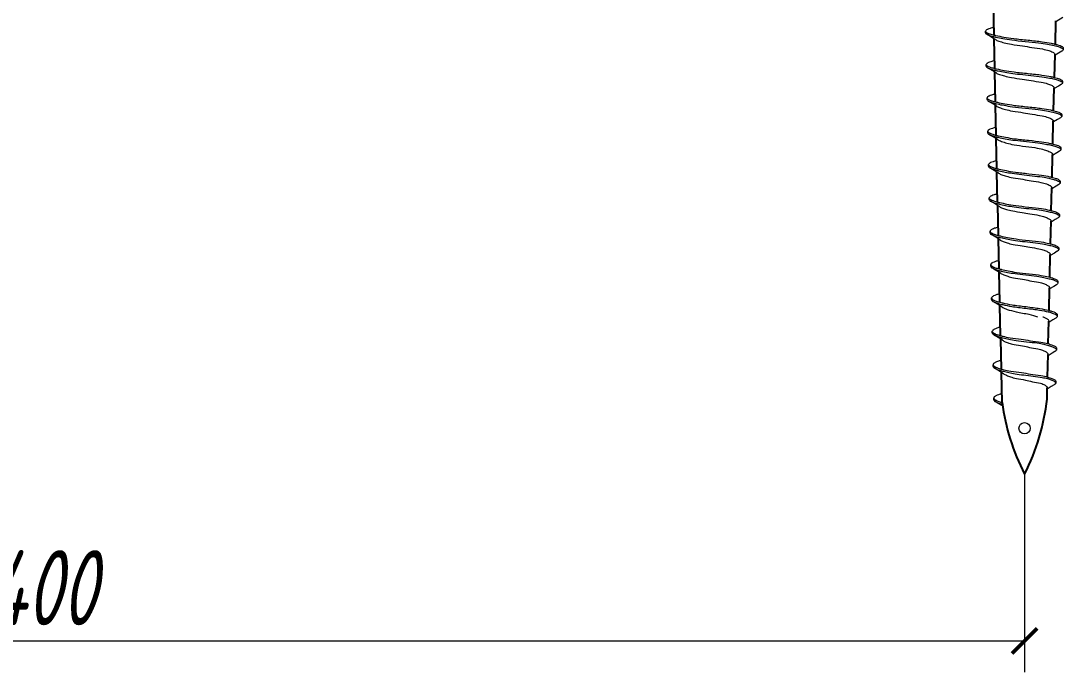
# Model space of a CAD drawing. Header units: millimetres. Extents: x 63062 to 67932, y -25501 to -20708.
# Drawn here: x 65449 to 66700, y -24688 to -23907 of the extents above; entities that cross this region are included whole.
import ezdxf

# ---------------------------------------------------------------- set-up
doc = ezdxf.new("R2010")
doc.units = ezdxf.units.MM
doc.header["$LTSCALE"] = 0.5
doc.layers.get('0').update_dxf_attribs({"lineweight": 13})
doc.layers.add('02 Dimention', color=4, linetype='Continuous', lineweight=5)
doc.layers.add('02___PRT_ALL_AXES', color=7, linetype='Continuous')
doc.styles.add('GB', font='gbeitc.shx', dxfattribs={"width": 0.8, "bigfont": 'gbcbig.shx'})
doc.dimstyles.new('S-030', dxfattribs={"dimscale": 30, "dimtxt": 3, "dimasz": 1, "dimexe": 1.25, "dimexo": 0, "dimtad": 1, "dimdec": 1, "dimdsep": 46, "dimtxsty": 'GB', "dimblk": 'ARCHTICK', "dimcen": 3.5, "dimclrd": 256, "dimclre": 256, "dimclrt": 3, "dimazin": 2, "dimtfac": 1, "dimtdec": 1, "dimtmove": 0, "dimatfit": 3, "dimldrblk": 'DOT', "dimfxl": 1.75, "dimlwd": -1, "dimlwe": -1, "dimarcsym": 0})

# ---------------------------------------------------------------- blocks, each defined once
blk = doc.blocks.new('*U247')
at = {"color": 7, "linetype": 'Continuous'}
for p, q in [((37.5, -957.4), (37.2, -957.6)), ((45.8, -952.4), (37.5, -957.4)), ((-46.8, -970.7), (-46.8, -968.7)), ((-37.1, -977.5), (-45.4, -972.4)), ((-35, -978.7), (-37.1, -977.5)), ((36.6, -997.5), (36.3, -997.7)), ((44.9, -992.5), (36.6, -997.5)), ((46.4, -988.7), (46.4, -990.5)), ((-45.9, -1010.7), (-45.9, -1008.7)), ((-36.1, -1017.5), (-44.4, -1012.5)), ((-34, -1018.8), (-36.1, -1017.5)), ((35.6, -1037.5), (35.4, -1037.7)), ((40.7, -1034.5), (35.6, -1037.5)), ((44, -1032.5), (40.7, -1034.5)), ((45.5, -1028.7), (45.5, -1030.7)), ((-45, -1050.7), (-45, -1048.7)), ((-33.1, -1058.9), (-35.2, -1057.6)), ((39.7, -1074.5), (34.7, -1077.6)), ((43, -1072.5), (39.7, -1074.5)), ((44.6, -1068.7), (44.6, -1070.7)), ((34.7, -1077.6), (34.5, -1077.7)), ((-44.1, -1090.7), (-44.1, -1088.7)), ((-32.1, -1098.9), (-34.2, -1097.6)), ((42.1, -1112.6), (38.8, -1114.6)), ((43.7, -1108.7), (43.7, -1110.7)), ((33.7, -1117.7), (33.6, -1117.8)), ((38.8, -1114.6), (33.7, -1117.7)), ((-43.2, -1130.7), (-43.2, -1128.7)), ((-31.2, -1139), (-33.3, -1137.7)), ((42.8, -1148.7), (42.8, -1150.7)), ((41.2, -1152.6), (37.8, -1154.7)), ((-42.2, -1168.2), (-42.3, -1168.7)), ((-42.3, -1170.7), (-42.3, -1168.7)), ((-32.7, -1175.5), (-32.6, -1175.5)), ((-30.2, -1179.1), (-32.3, -1177.8)), ((40.2, -1192.7), (36.9, -1194.7)), ((41.9, -1188.7), (41.9, -1190.7)), ((-41.4, -1210.7), (-41.4, -1208.7)), ((-29.3, -1219.2), (-31.4, -1217.8)), ((35.9, -1234.8), (30.9, -1237.9)), ((39.3, -1232.7), (35.9, -1234.8)), ((41, -1228.7), (41, -1230.7)), ((-40.5, -1250.7), (-40.5, -1248.7)), ((-28.3, -1259.3), (-30.4, -1257.9)), ((-28.3, -1256.3), (-28.1, -1256.4)), ((35, -1274.8), (30, -1277.9)), ((38.4, -1272.8), (35, -1274.8)), ((40.1, -1268.7), (40.1, -1270.7)), ((-39.6, -1290.7), (-39.6, -1288.7)), ((-27.3, -1299.3), (-29.4, -1298)), ((37.4, -1312.8), (34, -1314.9)), ((39.2, -1308.7), (39.2, -1310.7)), ((34, -1314.9), (29.1, -1318)), ((-38.7, -1330.7), (-38.7, -1328.7)), ((-26.4, -1339.4), (-28.5, -1338.1)), ((38.3, -1348.7), (38.3, -1350.7)), ((33.1, -1355), (28.2, -1358)), ((36.5, -1352.9), (33.1, -1355)), ((-37.8, -1370.7), (-37.8, -1368.7)), ((-25.4, -1379.6), (-27.3, -1378.3)), ((32.1, -1395), (27.3, -1398.1)), ((35.5, -1392.9), (32.1, -1395)), ((37.4, -1388.7), (37.4, -1390.7)), ((-36.9, -1410.7), (-36.9, -1408.7))]:
    blk.add_line(p, q, dxfattribs=at)
for points in [[(-35.2, -1057.6), (-40.2, -1054.5), (-43.5, -1052.5)], [(-34.2, -1097.6), (-39.2, -1094.6), (-42.6, -1092.6)], [(-33.3, -1137.7), (-38.3, -1134.6), (-41.6, -1132.6)], [(37.8, -1154.7), (32.8, -1157.7), (32.7, -1157.8)], [(-32.3, -1177.8), (-37.4, -1174.7), (-40.7, -1172.6)], [(36.9, -1194.7), (31.8, -1197.8), (31.8, -1197.8)], [(-31.4, -1217.8), (-36.4, -1214.7), (-39.8, -1212.7)], [(-30.4, -1257.9), (-35.5, -1254.8), (-38.8, -1252.7)], [(-29.4, -1298), (-34.5, -1294.9), (-37.9, -1292.8)], [(-28.5, -1338.1), (-33.5, -1334.9), (-37, -1332.8)], [(-27.3, -1378.3), (-32.2, -1375.2), (-36, -1372.9)], [(-26.6, -1418.2), (-31.6, -1415.1), (-35.1, -1413)]]:
    blk.add_lwpolyline(points, dxfattribs=at)
blk.add_circle((0, -1445), 6.75, dxfattribs=at)
for centre, radius, start, end in [((35.9, -956.5), 1.32, 355.7796, 8.6957), ((-12.7, -875), 103.2, 256.2582, 256.5548), ((-10.7, -864.7), 111.8, 256.5547, 256.8338), ((-8.7, -858.1), 120.6, 256.5639, 257.514), ((-7, -848.8), 128, 256.8424, 257.4935), ((-3.5, -833), 144.2, 257.4835, 257.6152), ((-3.5, -835), 144.2, 257.4835, 257.6153), ((35, -996.5), 1.37, 354.3198, 12.0435), ((-11.8, -916.1), 102.1, 256.0927, 256.3456), ((-10.1, -907.1), 109.4, 256.3456, 256.5861), ((-7.9, -900.1), 118.6, 256.3551, 257.29), ((-6.1, -890.3), 126.7, 256.5949, 257.4842), ((0.8, -861.5), 158.2, 257.2722, 258.2106), ((34, -1036.5), 1.41, 351.1817, 4.1726), ((-10.2, -954.9), 103.5, 255.9636, 256.3133), ((-8.3, -945), 111.6, 256.3463, 256.4785), ((-6.3, -938.5), 120.4, 256.3194, 257.1469), ((-4.8, -930.4), 126.6, 256.487, 257.3071), ((-1.2, -916.7), 142.8, 257.1227, 257.283), ((33.1, -1076.5), 1.45, 355.8401, 8.2272), ((-9.7, -997.7), 100.8, 255.7315, 255.986), ((-7.9, -988.7), 108, 255.986, 256.2281), ((-5.6, -981.2), 117.8, 255.9968, 256.987), ((-3.7, -971.4), 125.9, 256.2381, 257.1799), ((4.3, -938.7), 161.4, 256.9689, 258.0156), ((32.2, -1116.5), 1.49, 350.0597, 3.0339), ((-8.6, -1038.5), 100.1, 255.5039, 255.8268), ((-6.5, -1028), 108.9, 255.8267, 256.1291), ((-4.8, -1023.3), 115.8, 255.8336, 256.7058), ((-3.1, -1014.2), 123.1, 256.1344, 256.6875), ((1, -997.1), 140.6, 256.683, 257.0036), ((0.2, -1002.6), 137.1, 256.6809, 256.8504), ((1.9, -995.3), 144.6, 256.8502, 257.0015), ((31.2, -1156.5), 1.56, 354.4099, 5.3897), ((-7.5, -1077.3), 99.5, 255.329, 255.6577), ((-7.3, -1078.2), 100.6, 255.428, 255.6384), ((-5.6, -1069.8), 107.2, 255.6561, 255.8574), ((-3.1, -1061.8), 117.5, 255.6503, 256.6593), ((-1.3, -1052.7), 124.9, 255.8686, 256.8338), ((30.3, -1196.5), 1.6, 0.0513, 3.4185), ((-6.4, -1119.8), 99.1, 255.0962, 255.4565), ((-4, -1108.5), 108.7, 255.4563, 255.7909), ((-3.7, -1109.5), 109.7, 255.4573, 255.8588), ((0.6, -1090.4), 127.3, 255.7985, 256.668), ((0.7, -1092), 127.8, 255.8652, 256.4849), ((4.7, -1075.4), 144.9, 256.4755, 256.6406), ((29.3, -1236.5), 1.66, 0.0493, 3.4286), ((-5.6, -1161.6), 97.4, 254.8346, 255.1666), ((-3.3, -1151.2), 106.1, 255.1665, 255.477), ((-0.8, -1143.5), 116.1, 255.1793, 256.2974), ((1.2, -1133.7), 124.1, 255.4897, 256.2705), ((6.1, -1113.7), 144.7, 256.2571, 256.487), ((6.5, -1113.9), 146.6, 256.3312, 256.4863), ((38.8, -1270.7), 1.23, 0.0022, 10.5909), ((28.3, -1276.5), 1.73, 0.0473, 3.4386), ((9.7, -1147), 153.9, 256.1239, 256.5532), ((11, -1139.6), 159.5, 256.3386, 256.5493), ((0.6, -1411.5), 109.7, 75.1518, 75.3693), ((2.8, -1401.2), 101.1, 74.7744, 75.1536), ((27.4, -1316.5), 1.8, 352.406, 3.8713), ((-3.3, -1243), 96.3, 254.3594, 254.739), ((-0.7, -1231.6), 106, 254.7388, 255.0901), ((-0.2, -1231.6), 108.2, 254.7414, 255.236), ((1.2, -1224.5), 113.4, 255.0878, 255.2309), ((5.3, -1208.7), 129.7, 255.2405, 256.097), ((5, -1211.8), 128.7, 255.2424, 255.9091), ((9.7, -1193.4), 147.5, 255.898, 256.0698), ((26.4, -1356.5), 1.87, 348.6912, 3.3377), ((-2.1, -1281.8), 95.7, 254.1414, 254.4855), ((-2.1, -1283.8), 95.7, 254.1414, 254.4855), ((0, -1273.9), 103.8, 254.4843, 254.7334), ((5.6, -1253.5), 125, 254.7498, 255.9048), ((3.5, -1263.5), 116.8, 254.5018, 255.7181), ((25.4, -1396.5), 1.94, 349.6241, 2.9314), ((-1.1, -1324.9), 94.7, 253.8588, 254.1595), ((1, -1315.4), 102.5, 254.1595, 254.182), ((4.8, -1304.2), 116.3, 254.1803, 254.2659)]:
    blk.add_arc(centre, radius, start, end, dxfattribs=at)
for points, knots in [([(-37.3, -964.3), (-38.7, -964.6), (-41, -965.2), (-43.8, -966.2), (-45.4, -967), (-46.3, -967.6), (-46.8, -968.3), (-46.8, -968.7)], [0, 0, 0, 0, 0.388756, 0.683607, 0.794716, 0.882272, 1, 1, 1, 1]), ([(-46.8, -968.7), (-46.8, -968.8), (-46.7, -969.3), (-46.4, -969.7), (-46.1, -969.9)], [0, 0, 0, 0, 0.214111, 1, 1, 1, 1]), ([(-46.7, -971.3), (-46.6, -971.4), (-46.3, -971.9), (-45.8, -972.2), (-45.4, -972.4)], [0, 0, 0, 0, 0.200839, 1, 1, 1, 1]), ([(-46.1, -969.9), (-46.1, -970), (-45.8, -970.2), (-45.6, -970.3), (-45.4, -970.4)], [0, 0, 0, 0, 0.227662, 1, 1, 1, 1]), ([(-45.4, -972.4), (-44.4, -973), (-41.7, -974.1), (-38.9, -974.8), (-37.2, -975.2)], [0, 0, 0, 0, 0.407405, 1, 1, 1, 1]), ([(-44.9, -970.7), (-43.8, -971.3), (-41.1, -972.2), (-38.3, -973), (-36.7, -973.3)], [0, 0, 0, 0, 0.418086, 1, 1, 1, 1]), ([(-34.4, -973.9), (-31.3, -974.6), (-24.5, -975.8), (-13.7, -977.6), (4.1, -979.4), (21.5, -981.2), (30, -982.7), (35.9, -984), (39.5, -984.9), (42.4, -985.8), (44.3, -986.6), (45.4, -987.3), (46, -987.8), (46.4, -988.4), (46.4, -988.7)], [0, 0, 0, 0, 0.137844, 0.297347, 0.46551, 0.628502, 0.772929, 0.83444, 0.887142, 0.930109, 0.96277, 0.975264, 0.985355, 1, 1, 1, 1]), ([(-35, -978.7), (-34.4, -979.1), (-33, -979.8), (-29.5, -981.1), (-23.9, -982.7), (-16.2, -984.5), (-1.2, -986.3), (7.4, -988.1), (21.9, -989.9), (28.5, -991.7), (32.3, -993.1), (33.8, -993.9)], [0, 0, 0, 0, 0.035608, 0.08036, 0.194646, 0.334727, 0.489277, 0.645434, 0.790126, 0.911414, 1, 1, 1, 1]), ([(-34.4, -975.9), (-31.6, -976.5), (-25.5, -977.7), (-15.9, -979.3), (0.9, -980.9), (17.5, -982.5), (27, -984.1), (34.9, -985.7), (40.5, -987.1), (43.7, -988.4), (44.9, -989), (45.4, -989.3)], [0, 0, 0, 0, 0.12684, 0.27287, 0.428352, 0.582806, 0.725803, 0.847763, 0.940788, 0.974739, 1, 1, 1, 1]), ([(33.8, -993.9), (34.4, -994.2), (35.4, -994.8), (36.2, -995.8), (36.3, -996.2)], [0, 0, 0, 0, 0.601061, 1, 1, 1, 1]), ([(46.1, -991.4), (46.1, -991.5), (45.7, -991.9), (45.3, -992.2), (44.9, -992.5)], [0, 0, 0, 0, 0.206863, 1, 1, 1, 1]), ([(45.4, -989.3), (45.4, -989.4), (45.7, -989.5), (45.9, -989.7), (46, -989.9)], [0, 0, 0, 0, 0.275353, 1, 1, 1, 1]), ([(46, -989.9), (46, -989.9), (46.2, -990.2), (46.4, -990.5), (46.4, -990.7)], [0, 0, 0, 0, 0.28345, 1, 1, 1, 1]), ([(46.4, -990.7), (46.4, -990.8), (46.3, -991), (46.2, -991.3), (46.1, -991.4)], [0, 0, 0, 0, 0.235268, 1, 1, 1, 1]), ([(-36.2, -1004.2), (-37.6, -1004.5), (-40, -1005.2), (-42.8, -1006.1), (-44.4, -1007), (-45.4, -1007.6), (-45.9, -1008.3), (-45.9, -1008.7)], [0, 0, 0, 0, 0.388256, 0.683238, 0.794438, 0.882171, 1, 1, 1, 1]), ([(-45.9, -1008.7), (-45.9, -1008.8), (-45.8, -1009.3), (-45.5, -1009.6), (-45.3, -1009.9)], [0, 0, 0, 0, 0.217244, 1, 1, 1, 1]), ([(-45.9, -1010.7), (-45.9, -1010.8), (-45.9, -1011.1), (-45.7, -1011.4), (-45.6, -1011.6)], [0, 0, 0, 0, 0.229674, 1, 1, 1, 1]), ([(-45.6, -1011.6), (-45.5, -1011.7), (-45.2, -1012), (-44.8, -1012.3), (-44.4, -1012.5)], [0, 0, 0, 0, 0.212675, 1, 1, 1, 1]), ([(-45.3, -1009.9), (-45.2, -1009.9), (-45, -1010.1), (-44.7, -1010.3), (-44.4, -1010.5)], [0, 0, 0, 0, 0.224828, 1, 1, 1, 1]), ([(-44.4, -1010.5), (-44.4, -1010.5), (-44.1, -1010.7), (-43.7, -1010.9), (-43.5, -1011)], [0, 0, 0, 0, 0.231731, 1, 1, 1, 1]), ([(-44.4, -1012.5), (-43.4, -1013.1), (-40.7, -1014.1), (-38, -1014.9), (-36.3, -1015.3)], [0, 0, 0, 0, 0.408608, 1, 1, 1, 1]), ([(-43.5, -1011), (-42.4, -1011.5), (-39.9, -1012.3), (-37.4, -1013), (-35.9, -1013.4)], [0, 0, 0, 0, 0.429051, 1, 1, 1, 1]), ([(-34, -1018.8), (-33.5, -1019.1), (-32.1, -1019.8), (-28.8, -1021.1), (-23.5, -1022.6), (-16.3, -1024.4), (-1.7, -1026.2), (6.4, -1027.9), (20.5, -1029.7), (27, -1031.4), (30.8, -1032.8), (32.4, -1033.5)], [0, 0, 0, 0, 0.035868, 0.080459, 0.193405, 0.331286, 0.483574, 0.638269, 0.783097, 0.906709, 1, 1, 1, 1]), ([(-33.5, -1013.9), (-30.4, -1014.6), (-23.8, -1015.9), (-13.3, -1017.7), (4.2, -1019.4), (21.4, -1021.2), (29.6, -1022.7), (35.4, -1024), (38.8, -1024.9), (41.6, -1025.8), (43.4, -1026.6), (44.5, -1027.3), (45.1, -1027.8), (45.5, -1028.4), (45.5, -1028.7)], [0, 0, 0, 0, 0.138667, 0.298481, 0.466546, 0.629174, 0.773136, 0.834427, 0.886953, 0.929804, 0.962431, 0.974949, 0.985111, 1, 1, 1, 1]), ([(-31.5, -1016.4), (-26.1, -1017.5), (-14.7, -1019.5), (6.1, -1021.7), (24, -1023.7), (31.4, -1025.1), (37.4, -1026.5), (41, -1027.6), (42.4, -1028.2)], [0, 0, 0, 0, 0.265344, 0.559607, 0.698535, 0.822206, 0.92431, 1, 1, 1, 1]), ([(32.4, -1033.5), (32.8, -1033.8), (33.6, -1034.2), (34.8, -1035), (35.4, -1035.9), (35.5, -1036.4)], [0, 0, 0, 0, 0.342136, 0.6176, 1, 1, 1, 1]), ([(42.4, -1028.2), (42.9, -1028.4), (43.7, -1028.8), (44.8, -1029.5), (45.5, -1030.2), (45.5, -1030.7)], [0, 0, 0, 0, 0.357955, 0.63771, 1, 1, 1, 1]), ([(45, -1031.7), (44.9, -1031.8), (44.6, -1032.1), (44.3, -1032.3), (44, -1032.5)], [0, 0, 0, 0, 0.217651, 1, 1, 1, 1]), ([(45.5, -1030.7), (45.5, -1030.8), (45.4, -1031.2), (45.2, -1031.5), (45, -1031.7)], [0, 0, 0, 0, 0.224741, 1, 1, 1, 1]), ([(-35.5, -1044.2), (-36.9, -1044.5), (-39.2, -1045.2), (-42, -1046.1), (-43.6, -1047), (-44.5, -1047.6), (-45, -1048.3), (-45, -1048.7)], [0, 0, 0, 0, 0.387039, 0.681432, 0.792639, 0.880603, 1, 1, 1, 1]), ([(-45, -1048.7), (-45, -1048.9), (-44.9, -1049.4), (-44.5, -1049.8), (-44.1, -1050.1)], [0, 0, 0, 0, 0.208441, 1, 1, 1, 1]), ([(-45, -1050.7), (-45, -1050.9), (-44.9, -1051.4), (-44.5, -1051.8), (-44.1, -1052.1)], [0, 0, 0, 0, 0.208441, 1, 1, 1, 1]), ([(-44.1, -1050.1), (-44.1, -1050.1), (-43.9, -1050.3), (-43.7, -1050.4), (-43.5, -1050.5)], [0, 0, 0, 0, 0.23324, 1, 1, 1, 1]), ([(-44.1, -1052.1), (-44.1, -1052.1), (-43.9, -1052.3), (-43.7, -1052.4), (-43.5, -1052.5)], [0, 0, 0, 0, 0.233234, 1, 1, 1, 1]), ([(-43.5, -1052.5), (-42.5, -1053.1), (-39.8, -1054.2), (-37, -1054.9), (-35.3, -1055.4)], [0, 0, 0, 0, 0.409433, 1, 1, 1, 1]), ([(-42.9, -1050.8), (-42.7, -1050.9), (-42, -1051.3), (-41.2, -1051.6), (-40.6, -1051.8)], [0, 0, 0, 0, 0.222182, 1, 1, 1, 1]), ([(-40.6, -1051.8), (-40.2, -1052), (-38.2, -1052.6), (-36.2, -1053.1), (-34.7, -1053.5)], [0, 0, 0, 0, 0.216771, 1, 1, 1, 1]), ([(-33.1, -1058.9), (-32.5, -1059.2), (-31.1, -1059.9), (-27.7, -1061.2), (-22.3, -1062.8), (-14.9, -1064.6), (-0.3, -1066.5), (7.8, -1068.3), (21.7, -1070.1), (27.1, -1071.7), (30.6, -1073), (32, -1073.7), (32.6, -1074.1)], [0, 0, 0, 0, 0.037321, 0.083682, 0.200769, 0.342831, 0.498268, 0.654015, 0.79692, 0.915162, 0.962114, 1, 1, 1, 1]), ([(-32.6, -1054), (-29.6, -1054.7), (-23.1, -1055.9), (-12.9, -1057.7), (4.3, -1059.5), (21.2, -1061.2), (29.2, -1062.8), (34.8, -1064), (38.1, -1064.9), (40.8, -1065.8), (42.6, -1066.6), (43.6, -1067.3), (44.3, -1067.9), (44.6, -1068.4), (44.6, -1068.7)], [0, 0, 0, 0, 0.139405, 0.299483, 0.467436, 0.629712, 0.773239, 0.834333, 0.8867, 0.929447, 0.962064, 0.974618, 0.984844, 1, 1, 1, 1]), ([(-32.6, -1056), (-30, -1056.6), (-24.2, -1057.7), (-15.1, -1059.3), (1, -1060.9), (17.1, -1062.5), (26, -1064.1), (33.5, -1065.7), (38.7, -1067.1), (41.8, -1068.3), (43, -1068.9), (43.5, -1069.2)], [0, 0, 0, 0, 0.127603, 0.273383, 0.42797, 0.581317, 0.723444, 0.845178, 0.93894, 0.973679, 1, 1, 1, 1]), ([(32.6, -1074.1), (32.8, -1074.2), (33.4, -1074.6), (33.9, -1075.1), (34.2, -1075.5)], [0, 0, 0, 0, 0.294233, 1, 1, 1, 1]), ([(34.2, -1075.5), (34.3, -1075.6), (34.4, -1075.8), (34.5, -1076.1), (34.5, -1076.3)], [0, 0, 0, 0, 0.27065, 1, 1, 1, 1]), ([(44.3, -1071.5), (44.2, -1071.6), (43.9, -1072), (43.4, -1072.3), (43, -1072.5)], [0, 0, 0, 0, 0.206879, 1, 1, 1, 1]), ([(43.5, -1069.2), (43.6, -1069.3), (43.8, -1069.5), (44.1, -1069.7), (44.2, -1069.9)], [0, 0, 0, 0, 0.279754, 1, 1, 1, 1]), ([(44.2, -1069.9), (44.3, -1070), (44.5, -1070.2), (44.6, -1070.5), (44.6, -1070.7)], [0, 0, 0, 0, 0.279888, 1, 1, 1, 1]), ([(44.6, -1070.7), (44.6, -1070.8), (44.5, -1071.1), (44.4, -1071.3), (44.3, -1071.5)], [0, 0, 0, 0, 0.235432, 1, 1, 1, 1]), ([(-34.5, -1084.1), (-35.9, -1084.4), (-38.3, -1085.1), (-41, -1086.1), (-42.6, -1086.9), (-43.6, -1087.6), (-44.1, -1088.3), (-44.1, -1088.7)], [0, 0, 0, 0, 0.38634, 0.680697, 0.792002, 0.880179, 1, 1, 1, 1]), ([(-44.1, -1088.7), (-44.1, -1088.8), (-44, -1089.3), (-43.8, -1089.6), (-43.5, -1089.9)], [0, 0, 0, 0, 0.219033, 1, 1, 1, 1]), ([(-44.1, -1090.7), (-44.1, -1090.8), (-44.1, -1091.2), (-43.9, -1091.5), (-43.7, -1091.7)], [0, 0, 0, 0, 0.225905, 1, 1, 1, 1]), ([(-43.7, -1091.7), (-43.6, -1091.8), (-43.3, -1092.1), (-42.9, -1092.4), (-42.6, -1092.6)], [0, 0, 0, 0, 0.216658, 1, 1, 1, 1]), ([(-43.5, -1089.9), (-43.4, -1089.9), (-43.2, -1090.2), (-42.8, -1090.4), (-42.6, -1090.6)], [0, 0, 0, 0, 0.223351, 1, 1, 1, 1]), ([(-42.6, -1090.6), (-42.5, -1090.6), (-42.1, -1090.8), (-41.7, -1091), (-41.4, -1091.2)], [0, 0, 0, 0, 0.229017, 1, 1, 1, 1]), ([(-42.6, -1092.6), (-41.6, -1093.2), (-38.9, -1094.2), (-36.2, -1095), (-34.5, -1095.4)], [0, 0, 0, 0, 0.41111, 1, 1, 1, 1]), ([(-41.4, -1091.2), (-40.3, -1091.6), (-37.9, -1092.5), (-35.5, -1093.2), (-34.1, -1093.5)], [0, 0, 0, 0, 0.435159, 1, 1, 1, 1]), ([(-32.1, -1098.9), (-31.5, -1099.3), (-30.1, -1100), (-26.5, -1101.4), (-20.9, -1103.1), (-13.3, -1105), (1.4, -1106.9), (16, -1108.8), (23.1, -1110.6), (28.2, -1112.3), (31.2, -1113.7), (32.3, -1114.5), (32.8, -1114.9)], [0, 0, 0, 0, 0.039251, 0.088055, 0.211007, 0.359085, 0.519066, 0.676284, 0.816329, 0.926819, 0.968258, 1, 1, 1, 1]), ([(-31.6, -1094.1), (-28.7, -1094.8), (-22.3, -1096), (-12.4, -1097.8), (4.6, -1099.5), (21.1, -1101.3), (28.8, -1102.8), (34.2, -1104.1), (37.4, -1105), (40, -1105.9), (41.8, -1106.6), (42.8, -1107.3), (43.4, -1107.9), (43.7, -1108.4), (43.7, -1108.7)], [0, 0, 0, 0, 0.140568, 0.301106, 0.468955, 0.630756, 0.77366, 0.834451, 0.886577, 0.92915, 0.961705, 0.974276, 0.984574, 1, 1, 1, 1]), ([(-29.2, -1096.6), (-23.9, -1097.7), (-15.7, -1099.2), (1.9, -1101.1), (16.9, -1102.5), (24.8, -1104), (31.7, -1105.4), (37.2, -1106.9), (40.4, -1108), (41.6, -1108.6)], [0, 0, 0, 0, 0.27446, 0.424627, 0.572856, 0.711228, 0.832411, 0.930164, 1, 1, 1, 1]), ([(41.6, -1108.6), (42, -1108.8), (42.8, -1109.3), (43.4, -1110), (43.6, -1110.3)], [0, 0, 0, 0, 0.592203, 1, 1, 1, 1]), ([(42.9, -1112), (42.8, -1112.1), (42.6, -1112.3), (42.3, -1112.4), (42.1, -1112.6)], [0, 0, 0, 0, 0.228493, 1, 1, 1, 1]), ([(43.7, -1110.7), (43.7, -1110.8), (43.6, -1111.4), (43.2, -1111.8), (42.9, -1112)], [0, 0, 0, 0, 0.213657, 1, 1, 1, 1]), ([(-33.6, -1124), (-35, -1124.4), (-37.4, -1125.1), (-40.1, -1126), (-41.7, -1126.9), (-42.7, -1127.6), (-43.2, -1128.3), (-43.2, -1128.7)], [0, 0, 0, 0, 0.385415, 0.679429, 0.790859, 0.879211, 1, 1, 1, 1]), ([(32.8, -1114.9), (32.9, -1115), (33.2, -1115.3), (33.5, -1115.7), (33.6, -1116)], [0, 0, 0, 0, 0.285891, 1, 1, 1, 1]), ([(-43.2, -1128.7), (-43.2, -1128.8), (-43.1, -1129.3), (-42.8, -1129.7), (-42.6, -1129.9)], [0, 0, 0, 0, 0.218702, 1, 1, 1, 1]), ([(-43.2, -1130.7), (-43.2, -1130.9), (-43.1, -1131.2), (-43, -1131.4), (-43, -1131.4)], [0, 0, 0, 0, 0.730352, 1, 1, 1, 1]), ([(-43, -1131.4), (-42.9, -1131.5), (-42.6, -1132), (-42.1, -1132.4), (-41.6, -1132.6)], [0, 0, 0, 0, 0.204669, 1, 1, 1, 1]), ([(-42.6, -1129.9), (-42.5, -1130), (-42.2, -1130.2), (-41.9, -1130.4), (-41.6, -1130.6)], [0, 0, 0, 0, 0.223696, 1, 1, 1, 1]), ([(-41.6, -1132.6), (-40.6, -1133.2), (-38, -1134.2), (-35.3, -1135), (-33.7, -1135.4)], [0, 0, 0, 0, 0.41264, 1, 1, 1, 1]), ([(-41.1, -1130.9), (-40.1, -1131.4), (-37.4, -1132.4), (-34.7, -1133.2), (-33.1, -1133.6)], [0, 0, 0, 0, 0.422852, 1, 1, 1, 1]), ([(-30.6, -1134.2), (-27.8, -1134.8), (-21.5, -1136.1), (-11.8, -1137.8), (4.8, -1139.6), (21, -1141.3), (28.5, -1142.8), (33.6, -1144.1), (36.7, -1145), (39.3, -1145.9), (41.3, -1146.8), (42.8, -1148), (42.8, -1148.7)], [0, 0, 0, 0, 0.141836, 0.302989, 0.47092, 0.632446, 0.774917, 0.83551, 0.887456, 0.929936, 0.962476, 1, 1, 1, 1]), ([(-30.6, -1136.2), (-25.7, -1137.3), (-15.2, -1139.3), (4.5, -1141.5), (21.6, -1143.5), (28.7, -1144.9), (34.5, -1146.3), (38, -1147.4), (39.4, -1148)], [0, 0, 0, 0, 0.258999, 0.550599, 0.689962, 0.815319, 0.920323, 1, 1, 1, 1]), ([(-31.2, -1139), (-29.9, -1139.8), (-26.8, -1141.1), (-21.3, -1142.8), (-14.5, -1144.6), (-0.7, -1146.4), (6.7, -1148.1), (20.1, -1149.9), (25.8, -1151.7), (29.1, -1153), (30.4, -1153.8)], [0, 0, 0, 0, 0.085095, 0.201531, 0.341457, 0.494247, 0.647919, 0.790355, 0.910542, 1, 1, 1, 1]), ([(39.4, -1148), (40.1, -1148.3), (41.2, -1148.8), (42.3, -1149.6), (42.5, -1150)], [0, 0, 0, 0, 0.599674, 1, 1, 1, 1]), ([(42.8, -1150.7), (42.8, -1150.8), (42.7, -1151.2), (42.5, -1151.5), (42.3, -1151.7)], [0, 0, 0, 0, 0.226359, 1, 1, 1, 1]), ([(42.5, -1150), (42.6, -1150.1), (42.7, -1150.3), (42.8, -1150.6), (42.8, -1150.7)], [0, 0, 0, 0, 0.269919, 1, 1, 1, 1]), ([(30.4, -1153.8), (30.6, -1153.9), (31.3, -1154.3), (32, -1154.9), (32.3, -1155.3)], [0, 0, 0, 0, 0.295216, 1, 1, 1, 1]), ([(32.3, -1155.3), (32.4, -1155.4), (32.6, -1155.7), (32.7, -1156.1), (32.7, -1156.4)], [0, 0, 0, 0, 0.274961, 1, 1, 1, 1]), ([(42.3, -1151.7), (42.2, -1151.8), (41.9, -1152.2), (41.5, -1152.4), (41.2, -1152.6)], [0, 0, 0, 0, 0.216386, 1, 1, 1, 1]), ([(-42.3, -1168.7), (-42.3, -1168.8), (-42.2, -1169.3), (-41.9, -1169.7), (-41.6, -1170)], [0, 0, 0, 0, 0.216719, 1, 1, 1, 1]), ([(-42.3, -1170.7), (-42.3, -1170.8), (-42.2, -1171.3), (-41.9, -1171.7), (-41.6, -1172)], [0, 0, 0, 0, 0.216719, 1, 1, 1, 1]), ([(-32.8, -1164), (-34, -1164.3), (-36.2, -1164.9), (-39.1, -1166), (-41, -1166.9), (-42, -1167.8), (-42.2, -1168.2)], [0, 0, 0, 0, 0.364416, 0.653433, 0.863361, 1, 1, 1, 1]), ([(-41.6, -1170), (-41.5, -1170), (-41.3, -1170.3), (-41, -1170.5), (-40.7, -1170.6)], [0, 0, 0, 0, 0.225718, 1, 1, 1, 1]), ([(-41.6, -1172), (-41.5, -1172), (-41.3, -1172.3), (-41, -1172.5), (-40.7, -1172.6)], [0, 0, 0, 0, 0.225712, 1, 1, 1, 1]), ([(-40.7, -1170.6), (-40.6, -1170.7), (-40.3, -1170.9), (-40.1, -1171), (-40.1, -1171)], [0, 0, 0, 0, 0.73788, 1, 1, 1, 1]), ([(-40.7, -1172.6), (-39.7, -1173.2), (-37.1, -1174.3), (-34.3, -1175.1), (-32.7, -1175.5)], [0, 0, 0, 0, 0.413771, 1, 1, 1, 1]), ([(-40.1, -1171), (-39.9, -1171.1), (-39.4, -1171.3), (-38.8, -1171.6), (-38.4, -1171.7)], [0, 0, 0, 0, 0.229275, 1, 1, 1, 1]), ([(-38.4, -1171.7), (-38, -1171.9), (-36.1, -1172.6), (-34.2, -1173.1), (-32.7, -1173.5)], [0, 0, 0, 0, 0.215998, 1, 1, 1, 1]), ([(-29.8, -1174.2), (-26.9, -1174.9), (-20.9, -1176.1), (-11.5, -1177.9), (4.9, -1179.6), (20.8, -1181.4), (28, -1182.9), (33, -1184.1), (36.1, -1185), (38.5, -1185.9), (40.5, -1186.9), (41.9, -1188), (41.9, -1188.7)], [0, 0, 0, 0, 0.142616, 0.304032, 0.47182, 0.632949, 0.774943, 0.835322, 0.887102, 0.929483, 0.962026, 1, 1, 1, 1]), ([(-30.2, -1176.1), (-25.5, -1177.3), (-15.4, -1179.2), (3.9, -1181.4), (20.7, -1183.3), (27.5, -1184.8), (33.3, -1186.2), (36.7, -1187.2), (38.2, -1187.8)], [0, 0, 0, 0, 0.256261, 0.545827, 0.685039, 0.811081, 0.917724, 1, 1, 1, 1]), ([(-30.2, -1179.1), (-29.1, -1179.8), (-26.2, -1181.1), (-21.1, -1182.7), (-15, -1184.4), (-1.7, -1186.1), (5.1, -1187.8), (18.1, -1189.5), (23.7, -1191.2), (27, -1192.5), (28.4, -1193.2)], [0, 0, 0, 0, 0.084456, 0.198049, 0.333952, 0.482881, 0.634288, 0.777358, 0.90201, 1, 1, 1, 1]), ([(38.2, -1187.8), (38.9, -1188.1), (40.2, -1188.7), (41.3, -1189.6), (41.6, -1190)], [0, 0, 0, 0, 0.603422, 1, 1, 1, 1]), ([(28.4, -1193.2), (29, -1193.4), (30, -1194), (30.9, -1194.7), (31.2, -1195)], [0, 0, 0, 0, 0.562882, 1, 1, 1, 1]), ([(31.2, -1195), (31.3, -1195.1), (31.6, -1195.5), (31.8, -1196), (31.9, -1196.4)], [0, 0, 0, 0, 0.285578, 1, 1, 1, 1]), ([(41.4, -1191.7), (41.3, -1191.8), (41, -1192.2), (40.6, -1192.5), (40.2, -1192.7)], [0, 0, 0, 0, 0.215722, 1, 1, 1, 1]), ([(41.9, -1190.7), (41.9, -1190.8), (41.8, -1191.2), (41.6, -1191.5), (41.4, -1191.7)], [0, 0, 0, 0, 0.227153, 1, 1, 1, 1]), ([(41.6, -1190), (41.7, -1190.1), (41.8, -1190.3), (41.9, -1190.6), (41.9, -1190.7)], [0, 0, 0, 0, 0.269519, 1, 1, 1, 1]), ([(-31.9, -1203.9), (-33.2, -1204.3), (-35.6, -1205), (-38.3, -1206), (-39.9, -1206.9), (-40.9, -1207.6), (-41.4, -1208.3), (-41.4, -1208.7)], [0, 0, 0, 0, 0.383352, 0.676712, 0.788292, 0.877116, 1, 1, 1, 1]), ([(-41.4, -1208.7), (-41.4, -1208.9), (-41.3, -1209.6), (-40.7, -1210.1), (-40.2, -1210.4)], [0, 0, 0, 0, 0.202019, 1, 1, 1, 1]), ([(-41.4, -1210.7), (-41.4, -1210.8), (-41.4, -1211.1), (-41.3, -1211.3), (-41.2, -1211.5)], [0, 0, 0, 0, 0.237137, 1, 1, 1, 1]), ([(-41.2, -1211.5), (-41.1, -1211.6), (-40.9, -1211.9), (-40.5, -1212.2), (-40.2, -1212.4)], [0, 0, 0, 0, 0.215467, 1, 1, 1, 1]), ([(-39.8, -1212.7), (-38.8, -1213.3), (-36.1, -1214.3), (-33.5, -1215.1), (-31.9, -1215.6)], [0, 0, 0, 0, 0.415308, 1, 1, 1, 1]), ([(-39.2, -1211), (-39, -1211.1), (-38.1, -1211.5), (-37.2, -1211.9), (-36.5, -1212.2)], [0, 0, 0, 0, 0.220605, 1, 1, 1, 1]), ([(-36.5, -1212.2), (-36.1, -1212.3), (-34.4, -1212.9), (-32.6, -1213.4), (-31.3, -1213.7)], [0, 0, 0, 0, 0.222385, 1, 1, 1, 1]), ([(-29.3, -1219.2), (-28.1, -1219.9), (-25.3, -1221.1), (-20.4, -1222.8), (-14.5, -1224.5), (-1.5, -1226.2), (5.1, -1227.8), (17.8, -1229.5), (23.1, -1231.2), (26.3, -1232.5), (27.7, -1233.2)], [0, 0, 0, 0, 0.085951, 0.200357, 0.336451, 0.485082, 0.635877, 0.778231, 0.90228, 1, 1, 1, 1]), ([(-28.8, -1214.3), (-26, -1215), (-20.1, -1216.2), (-10.9, -1218), (5.1, -1219.7), (20.7, -1221.4), (27.6, -1222.9), (32.5, -1224.2), (35.4, -1225), (37.7, -1225.9), (39.7, -1226.9), (41, -1228), (41, -1228.7)], [0, 0, 0, 0, 0.143795, 0.305651, 0.473296, 0.633905, 0.775242, 0.835316, 0.886848, 0.929069, 0.961571, 1, 1, 1, 1]), ([(-28.8, -1216.3), (-24, -1217.5), (-13.9, -1219.4), (5.3, -1221.7), (21.9, -1223.7), (28.5, -1225.1), (33.9, -1226.5), (37, -1227.6), (38.3, -1228.2)], [0, 0, 0, 0, 0.264532, 0.558355, 0.697271, 0.821104, 0.923591, 1, 1, 1, 1]), ([(27.7, -1233.2), (28.2, -1233.4), (29.2, -1234), (30, -1234.7), (30.3, -1235.1)], [0, 0, 0, 0, 0.561895, 1, 1, 1, 1]), ([(30.3, -1235.1), (30.4, -1235.2), (30.7, -1235.6), (30.9, -1236), (31, -1236.4)], [0, 0, 0, 0, 0.282895, 1, 1, 1, 1]), ([(38.3, -1228.2), (38.9, -1228.5), (39.8, -1229), (40.7, -1229.8), (40.8, -1230.2)], [0, 0, 0, 0, 0.59843, 1, 1, 1, 1]), ([(40.4, -1231.9), (40.3, -1232), (40, -1232.3), (39.6, -1232.5), (39.3, -1232.7)], [0, 0, 0, 0, 0.221626, 1, 1, 1, 1]), ([(41, -1230.7), (41, -1230.8), (40.9, -1231.3), (40.6, -1231.7), (40.4, -1231.9)], [0, 0, 0, 0, 0.221293, 1, 1, 1, 1]), ([(-30.8, -1243.8), (-32.1, -1244.2), (-34.6, -1244.9), (-37.4, -1245.9), (-39, -1246.8), (-40, -1247.5), (-40.5, -1248.3), (-40.5, -1248.7)], [0, 0, 0, 0, 0.382602, 0.676009, 0.787723, 0.876764, 1, 1, 1, 1]), ([(-40.5, -1248.7), (-40.5, -1248.8), (-40.4, -1249.3), (-40.2, -1249.7), (-39.9, -1249.9)], [0, 0, 0, 0, 0.22263, 1, 1, 1, 1]), ([(-40.5, -1250.7), (-40.5, -1250.8), (-40.5, -1251.2), (-40.3, -1251.5), (-40.1, -1251.7)], [0, 0, 0, 0, 0.23038, 1, 1, 1, 1]), ([(-39.9, -1249.9), (-39.9, -1250), (-39.5, -1250.3), (-39.1, -1250.6), (-38.8, -1250.7)], [0, 0, 0, 0, 0.22032, 1, 1, 1, 1]), ([(-40.1, -1251.7), (-40, -1251.8), (-39.7, -1252.2), (-39.2, -1252.5), (-38.8, -1252.7)], [0, 0, 0, 0, 0.212648, 1, 1, 1, 1]), ([(-38.8, -1252.7), (-37.8, -1253.3), (-35.3, -1254.4), (-32.6, -1255.2), (-31, -1255.6)], [0, 0, 0, 0, 0.417054, 1, 1, 1, 1]), ([(-38.3, -1251), (-37.3, -1251.6), (-34.7, -1252.6), (-32, -1253.3), (-30.5, -1253.8)], [0, 0, 0, 0, 0.426574, 1, 1, 1, 1]), ([(-28.3, -1259.3), (-27.2, -1259.9), (-24.4, -1261.2), (-19.7, -1262.9), (-14, -1264.5), (-1.3, -1266.2), (5, -1267.9), (17.5, -1269.6), (22.6, -1271.2), (25.6, -1272.5), (26.9, -1273.2)], [0, 0, 0, 0, 0.087508, 0.202756, 0.33904, 0.487349, 0.637501, 0.779109, 0.902538, 1, 1, 1, 1]), ([(-27.7, -1254.4), (-25, -1255.1), (-19.3, -1256.3), (-10.4, -1258), (5.3, -1259.8), (20.6, -1261.5), (27.3, -1262.9), (31.9, -1264.2), (34.7, -1265.1), (37, -1266), (38.8, -1266.9), (40.1, -1268), (40.1, -1268.7)], [0, 0, 0, 0, 0.145126, 0.307485, 0.474974, 0.635006, 0.775607, 0.835334, 0.886595, 0.928626, 0.961088, 1, 1, 1, 1]), ([(-27.7, -1256.4), (-22.9, -1257.6), (-15.4, -1259.1), (1.2, -1261), (15.5, -1262.5), (22.8, -1263.9), (29.1, -1265.4), (34.2, -1266.9), (37.1, -1268), (38.2, -1268.6)], [0, 0, 0, 0, 0.271825, 0.421729, 0.570201, 0.709132, 0.831006, 0.929455, 1, 1, 1, 1]), ([(26.9, -1273.2), (27.4, -1273.5), (28.3, -1274), (29.2, -1274.7), (29.5, -1275.1)], [0, 0, 0, 0, 0.56097, 1, 1, 1, 1]), ([(29.5, -1275.1), (29.6, -1275.2), (29.8, -1275.6), (30, -1276), (30, -1276.4)], [0, 0, 0, 0, 0.280096, 1, 1, 1, 1]), ([(38.2, -1268.6), (38.7, -1268.9), (39.4, -1269.4), (40, -1270.1), (40, -1270.5)], [0, 0, 0, 0, 0.592423, 1, 1, 1, 1]), ([(39.3, -1272.1), (39.2, -1272.2), (38.9, -1272.4), (38.6, -1272.6), (38.4, -1272.8)], [0, 0, 0, 0, 0.227731, 1, 1, 1, 1]), ([(40.1, -1270.7), (40.1, -1270.9), (40, -1271.4), (39.6, -1271.8), (39.3, -1272.1)], [0, 0, 0, 0, 0.215032, 1, 1, 1, 1]), ([(-30, -1283.8), (-31.4, -1284.1), (-33.8, -1284.9), (-36.5, -1285.9), (-38.1, -1286.8), (-39.1, -1287.5), (-39.6, -1288.3), (-39.6, -1288.7)], [0, 0, 0, 0, 0.381257, 0.674164, 0.785898, 0.875273, 1, 1, 1, 1]), ([(-39.6, -1288.7), (-39.6, -1288.8), (-39.5, -1289.3), (-39.3, -1289.7), (-39, -1289.9)], [0, 0, 0, 0, 0.223377, 1, 1, 1, 1]), ([(-39.6, -1290.7), (-39.6, -1290.8), (-39.5, -1291.3), (-39.3, -1291.6), (-39.1, -1291.9)], [0, 0, 0, 0, 0.224163, 1, 1, 1, 1]), ([(-39.1, -1291.9), (-39, -1292), (-38.6, -1292.3), (-38.2, -1292.6), (-37.9, -1292.8)], [0, 0, 0, 0, 0.219052, 1, 1, 1, 1]), ([(-39, -1289.9), (-39, -1290), (-38.6, -1290.3), (-38.2, -1290.6), (-37.9, -1290.8)], [0, 0, 0, 0, 0.219825, 1, 1, 1, 1]), ([(-37.9, -1290.8), (-37.8, -1290.8), (-37.6, -1291), (-37.3, -1291.1), (-37.1, -1291.2)], [0, 0, 0, 0, 0.237346, 1, 1, 1, 1]), ([(-37.9, -1292.8), (-37.3, -1293.1), (-35.9, -1293.8), (-32.4, -1295.1), (-29.4, -1295.9), (-27.2, -1296.4)], [0, 0, 0, 0, 0.179412, 0.407917, 1, 1, 1, 1]), ([(-37.1, -1291.2), (-35.8, -1291.9), (-32.3, -1293.1), (-28.7, -1294.1), (-26.6, -1294.6)], [0, 0, 0, 0, 0.421145, 1, 1, 1, 1]), ([(-27.3, -1299.3), (-26.4, -1299.9), (-24.2, -1301), (-18.8, -1303.1), (-10.7, -1305.4), (5.8, -1308.1), (12.4, -1310.1), (15.4, -1311.3)], [0, 0, 0, 0, 0.084355, 0.191835, 0.457162, 0.745696, 1, 1, 1, 1]), ([(-26.1, -1294.7), (-22.7, -1295.5), (-15.6, -1297), (1.7, -1299.1), (18.8, -1301.2), (25.6, -1302.7), (28.7, -1303.5)], [0, 0, 0, 0, 0.242442, 0.509997, 0.772383, 1, 1, 1, 1]), ([(-26.1, -1296.7), (-22.8, -1297.5), (-15.7, -1299), (1.4, -1301), (18.4, -1303.1), (25.2, -1304.6), (28.3, -1305.4)], [0, 0, 0, 0, 0.241667, 0.508439, 0.770841, 1, 1, 1, 1]), ([(21.9, -1311.3), (22.3, -1311.4), (23.8, -1312), (25.3, -1312.7), (26.3, -1313.3)], [0, 0, 0, 0, 0.279873, 1, 1, 1, 1]), ([(26.3, -1313.3), (26.8, -1313.6), (27.7, -1314.1), (28.4, -1314.8), (28.7, -1315.2)], [0, 0, 0, 0, 0.561246, 1, 1, 1, 1]), ([(28.7, -1305.5), (30.7, -1306), (33.3, -1306.8), (36.5, -1308.1), (37.6, -1308.8), (38.1, -1309.1)], [0, 0, 0, 0, 0.602595, 0.827991, 1, 1, 1, 1]), ([(29.3, -1303.7), (30.7, -1304.1), (33.2, -1304.8), (36, -1305.8), (37.7, -1306.8), (38.6, -1307.5), (39.2, -1308.3), (39.2, -1308.7)], [0, 0, 0, 0, 0.381036, 0.674256, 0.786076, 0.875412, 1, 1, 1, 1]), ([(38.8, -1311.6), (38.8, -1311.7), (38.4, -1312.2), (37.8, -1312.6), (37.4, -1312.8)], [0, 0, 0, 0, 0.209269, 1, 1, 1, 1]), ([(38.1, -1309.1), (38.2, -1309.2), (38.5, -1309.4), (38.8, -1309.7), (38.9, -1310)], [0, 0, 0, 0, 0.284304, 1, 1, 1, 1]), ([(39.2, -1310.7), (39.2, -1310.8), (39.1, -1311.1), (39, -1311.4), (38.8, -1311.6)], [0, 0, 0, 0, 0.233895, 1, 1, 1, 1]), ([(38.9, -1310), (39, -1310.1), (39.1, -1310.3), (39.2, -1310.5), (39.2, -1310.7)], [0, 0, 0, 0, 0.268017, 1, 1, 1, 1]), ([(-29.1, -1323.7), (-30.5, -1324.1), (-32.9, -1324.8), (-35.6, -1325.9), (-37.2, -1326.8), (-38.2, -1327.5), (-38.7, -1328.3), (-38.7, -1328.7)], [0, 0, 0, 0, 0.380178, 0.672745, 0.784643, 0.874228, 1, 1, 1, 1]), ([(28.7, -1315.2), (28.7, -1315.3), (29, -1315.6), (29.1, -1316.1), (29.1, -1316.4)], [0, 0, 0, 0, 0.274105, 1, 1, 1, 1]), ([(-38.7, -1328.7), (-38.7, -1328.9), (-38.5, -1329.7), (-37.9, -1330.2), (-37.4, -1330.6)], [0, 0, 0, 0, 0.20142, 1, 1, 1, 1]), ([(-38.7, -1330.7), (-38.7, -1330.8), (-38.7, -1331.1), (-38.5, -1331.4), (-38.4, -1331.6)], [0, 0, 0, 0, 0.234185, 1, 1, 1, 1]), ([(-38.4, -1331.6), (-38.3, -1331.7), (-38, -1332.1), (-37.7, -1332.3), (-37.4, -1332.6)], [0, 0, 0, 0, 0.218053, 1, 1, 1, 1]), ([(-37, -1332.8), (-36, -1333.4), (-33.4, -1334.5), (-30.8, -1335.3), (-29.2, -1335.7)], [0, 0, 0, 0, 0.419989, 1, 1, 1, 1]), ([(-36.4, -1331.2), (-36.2, -1331.3), (-35.3, -1331.7), (-34.4, -1332.1), (-33.6, -1332.4)], [0, 0, 0, 0, 0.22188, 1, 1, 1, 1]), ([(-33.6, -1332.4), (-33.3, -1332.5), (-31.6, -1333.1), (-29.9, -1333.6), (-28.6, -1333.9)], [0, 0, 0, 0, 0.224354, 1, 1, 1, 1]), ([(-25.8, -1334.6), (-23.3, -1335.3), (-17.9, -1336.5), (-3, -1338.2), (5.6, -1339.9), (20.2, -1341.6), (26.5, -1343), (30.8, -1344.3), (33.3, -1345.1), (35.4, -1346), (37.1, -1346.9), (38.3, -1348), (38.3, -1348.7)], [0, 0, 0, 0, 0.147223, 0.310286, 0.477397, 0.636379, 0.775722, 0.834886, 0.885712, 0.92749, 0.959962, 1, 1, 1, 1]), ([(-25.8, -1336.6), (-21.3, -1337.8), (-14.1, -1339.3), (2.1, -1341.2), (15.9, -1342.6), (22.7, -1344.1), (28.6, -1345.6), (33.2, -1347), (35.8, -1348.1), (36.8, -1348.8)], [0, 0, 0, 0, 0.277182, 0.428326, 0.577035, 0.71525, 0.835575, 0.931853, 1, 1, 1, 1]), ([(-26.4, -1339.4), (-25.3, -1340.1), (-22.8, -1341.3), (-18.4, -1343), (-13.2, -1344.6), (-1.1, -1346.2), (4.6, -1347.9), (16.5, -1349.5), (21.2, -1351.2), (24, -1352.4), (25.1, -1353)], [0, 0, 0, 0, 0.090388, 0.206672, 0.342484, 0.489362, 0.637788, 0.778074, 0.901235, 1, 1, 1, 1]), ([(36.8, -1348.8), (36.9, -1348.9), (37.4, -1349.2), (37.8, -1349.6), (38, -1350)], [0, 0, 0, 0, 0.293924, 1, 1, 1, 1]), ([(38.3, -1350.7), (38.3, -1350.9), (38.1, -1351.5), (37.6, -1352.1), (37.2, -1352.4)], [0, 0, 0, 0, 0.208149, 1, 1, 1, 1]), ([(38, -1350), (38.1, -1350), (38.2, -1350.3), (38.3, -1350.5), (38.3, -1350.7)], [0, 0, 0, 0, 0.26848, 1, 1, 1, 1]), ([(25.1, -1353), (25.7, -1353.3), (26.6, -1353.9), (27.4, -1354.7), (27.7, -1355)], [0, 0, 0, 0, 0.559264, 1, 1, 1, 1]), ([(27.7, -1355), (27.8, -1355.1), (28, -1355.5), (28.2, -1356), (28.2, -1356.4)], [0, 0, 0, 0, 0.277524, 1, 1, 1, 1]), ([(37.2, -1352.4), (37.1, -1352.4), (36.9, -1352.6), (36.7, -1352.8), (36.5, -1352.9)], [0, 0, 0, 0, 0.234532, 1, 1, 1, 1]), ([(-28.2, -1363.6), (-29.6, -1364), (-32, -1364.7), (-34.7, -1365.8), (-36.3, -1366.8), (-37.3, -1367.5), (-37.8, -1368.3), (-37.8, -1368.7)], [0, 0, 0, 0, 0.378909, 0.671082, 0.783055, 0.87294, 1, 1, 1, 1]), ([(-37.8, -1368.7), (-37.8, -1368.9), (-37.7, -1369.4), (-37.3, -1369.9), (-36.9, -1370.2)], [0, 0, 0, 0, 0.214768, 1, 1, 1, 1]), ([(-37.8, -1370.7), (-37.8, -1370.9), (-37.7, -1371.4), (-37.3, -1371.9), (-36.9, -1372.2)], [0, 0, 0, 0, 0.214768, 1, 1, 1, 1]), ([(-36.9, -1370.2), (-36.9, -1370.3), (-36.6, -1370.5), (-36.3, -1370.7), (-36, -1370.9)], [0, 0, 0, 0, 0.228415, 1, 1, 1, 1]), ([(-36.9, -1372.2), (-36.9, -1372.3), (-36.6, -1372.5), (-36.3, -1372.7), (-36, -1372.9)], [0, 0, 0, 0, 0.228351, 1, 1, 1, 1]), ([(-36, -1372.9), (-35, -1373.5), (-32.5, -1374.6), (-29.8, -1375.4), (-28.3, -1375.8)], [0, 0, 0, 0, 0.421374, 1, 1, 1, 1]), ([(-35.3, -1371.3), (-35.2, -1371.3), (-34.7, -1371.6), (-34.1, -1371.9), (-33.7, -1372)], [0, 0, 0, 0, 0.231618, 1, 1, 1, 1]), ([(-33.7, -1372), (-33.3, -1372.2), (-31.5, -1372.9), (-29.7, -1373.4), (-28.3, -1373.8)], [0, 0, 0, 0, 0.218815, 1, 1, 1, 1]), ([(-24.9, -1374.7), (-22.4, -1375.4), (-17.1, -1376.6), (-2.5, -1378.2), (5.7, -1379.9), (20.1, -1381.6), (26.1, -1383.1), (30.2, -1384.3), (32.6, -1385.1), (34.6, -1386), (36.3, -1386.9), (37.4, -1388), (37.4, -1388.7)], [0, 0, 0, 0, 0.14842, 0.311885, 0.478781, 0.637168, 0.775796, 0.834652, 0.885224, 0.92687, 0.95934, 1, 1, 1, 1]), ([(-25.4, -1379.6), (-24.2, -1380.3), (-21.3, -1381.7), (-16.4, -1383.5), (-10.6, -1385.3), (2, -1387.1), (7.9, -1389), (19.6, -1390.8), (23.3, -1392.4), (25.5, -1393.8), (26.3, -1394.5), (26.6, -1394.8)], [0, 0, 0, 0, 0.098794, 0.226542, 0.374205, 0.53011, 0.681578, 0.816385, 0.924354, 0.966259, 1, 1, 1, 1]), ([(-25.3, -1376.6), (-21, -1377.7), (-11.9, -1379.7), (6, -1382), (21.4, -1383.9), (27.1, -1385.3), (31.7, -1386.8), (34.4, -1387.9), (35.4, -1388.5)], [0, 0, 0, 0, 0.272296, 0.568086, 0.705914, 0.827512, 0.926941, 1, 1, 1, 1]), ([(35.4, -1388.5), (35.6, -1388.6), (36.1, -1388.9), (36.7, -1389.3), (37, -1389.7)], [0, 0, 0, 0, 0.293565, 1, 1, 1, 1]), ([(26.6, -1394.8), (26.7, -1394.9), (27.1, -1395.4), (27.3, -1396), (27.3, -1396.4)], [0, 0, 0, 0, 0.28225, 1, 1, 1, 1]), ([(36.5, -1392.2), (36.5, -1392.3), (36.2, -1392.5), (35.8, -1392.8), (35.5, -1392.9)], [0, 0, 0, 0, 0.226693, 1, 1, 1, 1]), ([(37.4, -1390.7), (37.4, -1390.9), (37.3, -1391.4), (36.9, -1391.9), (36.5, -1392.2)], [0, 0, 0, 0, 0.216714, 1, 1, 1, 1]), ([(37, -1389.7), (37, -1389.8), (37.2, -1390.1), (37.4, -1390.5), (37.4, -1390.7)], [0, 0, 0, 0, 0.278332, 1, 1, 1, 1]), ([(-27.4, -1403.6), (-28.7, -1403.9), (-31.1, -1404.7), (-33.8, -1405.8), (-35.4, -1406.7), (-36.4, -1407.5), (-36.9, -1408.3), (-36.9, -1408.7)], [0, 0, 0, 0, 0.377634, 0.669487, 0.78154, 0.871752, 1, 1, 1, 1]), ([(-36.9, -1408.7), (-36.9, -1408.8), (-36.8, -1409.3), (-36.6, -1409.7), (-36.3, -1410)], [0, 0, 0, 0, 0.224911, 1, 1, 1, 1]), ([(-36.9, -1410.7), (-36.9, -1410.9), (-36.8, -1411.4), (-36.4, -1411.9), (-36.1, -1412.2)], [0, 0, 0, 0, 0.218106, 1, 1, 1, 1]), ([(-36.3, -1410), (-36.2, -1410.1), (-35.9, -1410.4), (-35.4, -1410.7), (-35.1, -1411)], [0, 0, 0, 0, 0.218866, 1, 1, 1, 1]), ([(-36.1, -1412.2), (-36.1, -1412.2), (-35.7, -1412.5), (-35.4, -1412.8), (-35.1, -1413)], [0, 0, 0, 0, 0.225484, 1, 1, 1, 1]), ([(-35.1, -1411), (-35, -1411), (-34.5, -1411.3), (-34, -1411.5), (-33.6, -1411.7)], [0, 0, 0, 0, 0.229946, 1, 1, 1, 1]), ([(-35.1, -1413), (-34.1, -1413.6), (-31.5, -1414.6), (-28.9, -1415.5), (-27.4, -1415.9)], [0, 0, 0, 0, 0.423026, 1, 1, 1, 1]), ([(-33.6, -1411.7), (-32.7, -1412.2), (-30.5, -1413), (-28.2, -1413.7), (-26.9, -1414)], [0, 0, 0, 0, 0.446319, 1, 1, 1, 1])]:
    blk.add_open_spline(points, degree=3, knots=knots, dxfattribs=at)
for points in [[(-46.8, -970.7), (-46.8, -970.9), (-46.8, -971.1), (-46.7, -971.3)], [(-45.4, -970.4), (-45.2, -970.5), (-45, -970.6), (-44.9, -970.7)], [(-43.5, -1050.5), (-43.3, -1050.6), (-43.1, -1050.7), (-42.9, -1050.8)], [(43.6, -1110.3), (43.6, -1110.4), (43.7, -1110.6), (43.7, -1110.7)], [(33.6, -1116), (33.6, -1116.1), (33.6, -1116.3), (33.7, -1116.4)], [(-41.6, -1130.6), (-41.5, -1130.7), (-41.3, -1130.8), (-41.1, -1130.9)], [(31.9, -1196.5), (31.9, -1196.6), (31.8, -1196.7), (31.8, -1196.9)], [(-40.2, -1210.4), (-40.1, -1210.5), (-39.9, -1210.6), (-39.8, -1210.7)], [(-40.2, -1212.4), (-40.1, -1212.5), (-39.9, -1212.6), (-39.8, -1212.7)], [(-39.8, -1210.7), (-39.6, -1210.8), (-39.4, -1210.9), (-39.2, -1211)], [(31, -1236.5), (31, -1236.6), (30.9, -1236.7), (30.9, -1236.9)], [(40.8, -1230.2), (40.9, -1230.4), (41, -1230.6), (41, -1230.7)], [(-38.8, -1250.7), (-38.7, -1250.8), (-38.5, -1250.9), (-38.3, -1251)], [(30.1, -1276.5), (30.1, -1276.6), (30, -1276.8), (30, -1276.9)], [(-37.4, -1330.6), (-37.3, -1330.7), (-37.1, -1330.7), (-37, -1330.8)], [(-37.4, -1332.6), (-37.3, -1332.7), (-37.1, -1332.7), (-37, -1332.8)], [(-37, -1330.8), (-36.8, -1331), (-36.6, -1331.1), (-36.4, -1331.2)], [(-36, -1370.9), (-35.8, -1371), (-35.6, -1371.2), (-35.3, -1371.3)]]:
    blk.add_open_spline(points, degree=3, dxfattribs=at)
at = {"layer": '02___PRT_ALL_AXES', "color": 7, "linetype": 'Continuous'}
for p, q in [((-37.6, -937.6), (-36.8, -973.3)), ((37.2, -956.5), (36.6, -984.2)), ((-36.7, -977.7), (-35.9, -1013.3)), ((36.3, -996.5), (35.7, -1024.2)), ((-35, -1053.4), (-35.8, -1017.7)), ((34.8, -1064.1), (35.4, -1036.5)), ((-34.1, -1093.4), (-34.9, -1057.7)), ((33.9, -1104.1), (34.5, -1076.5)), ((-33.2, -1133.5), (-34, -1097.8)), ((33, -1144), (33.6, -1116.5)), ((-32.3, -1173.6), (-33.1, -1137.8)), ((32.1, -1183.9), (32.7, -1156.5)), ((-31.4, -1213.6), (-32.2, -1177.8)), ((31.2, -1223.9), (31.8, -1196.5)), ((-30.5, -1253.7), (-31.3, -1217.9)), ((30.3, -1263.8), (30.9, -1236.5)), ((-29.6, -1293.8), (-30.4, -1257.9)), ((29.4, -1303.5), (30, -1276.5)), ((-28.7, -1333.9), (-29.5, -1298)), ((28.5, -1343.7), (29.1, -1316.5)), ((-27.8, -1374), (-28.6, -1338)), ((27.6, -1383.6), (28.2, -1356.5)), ((-26.9, -1414), (-27.7, -1378.1)), ((27, -1410), (27.3, -1396.5))]:
    blk.add_line(p, q, dxfattribs=at)
for centre, radius, start, end in [((-231.8, -1381.4), 260.4, 332.9073, 353.6996), ((235.5, -1379.1), 264.7, 187.578, 207.1782)]:
    blk.add_arc(centre, radius, start, end, dxfattribs=at)
blk = doc.blocks.new('_ArchTick')
at = {"color": 0, "linetype": 'ByBlock', "const_width": 0.15}
blk.add_lwpolyline([(-0.5, -0.5), (0.5, 0.5)], dxfattribs=at)
blk = doc.blocks.new('*D259')
at = {"layer": '02 Dimention', "transparency": 16777216}
for p, q in [((64253.3, -24150.8), (64253.3, -24688.3)), ((66653.3, -24450.8), (66653.3, -24688.3)), ((64253.3, -24650.8), (66653.3, -24650.8))]:
    blk.add_line(p, q, dxfattribs=at)
at = {"layer": '02 Dimention', "transparency": 16777216, "xscale": 30, "yscale": 30, "zscale": 30, "rotation": 180}
blk.add_blockref('_ArchTick', (64253.3, -24650.8), dxfattribs=at)
at = {"layer": '02 Dimention', "transparency": 16777216, "xscale": 30, "yscale": 30, "zscale": 30}
blk.add_blockref('_ArchTick', (66653.3, -24650.8), dxfattribs=at)
at = {"layer": '02 Dimention', "color": 3, "transparency": 16777216, "insert": (65453.3, -24587), "char_height": 90, "attachment_point": 5, "style": 'GB'}
blk.add_mtext('2400', dxfattribs=at)
blk = doc.blocks.new('_Dot')
at = {"color": 0, "linetype": 'ByBlock', "lineweight": -2}
blk.add_line((-0.5, 0), (-1, 0), dxfattribs=at)
at = {"color": 0, "linetype": 'ByBlock', "const_width": 0.5}
blk.add_lwpolyline([(-0.25, 0, 1), (0.25, 0, 1)], format="xyb", close=True, dxfattribs=at)

msp = doc.modelspace()

# ---------------------------------------------------------------- block references
msp.add_blockref('*U247', (66653.26, -22950.78))

# ---------------------------------------------------------------- dimensions: what is measured, and where the dimension line sits
at = {"layer": '02 Dimention'}
dim = msp.add_linear_dim(base=(66653.26, -24650.78), p1=(64253.26, -24150.78), p2=(66653.26, -24450.78), dimstyle='S-030', dxfattribs=at)
dim.commit()
dim.dimension.update_dxf_attribs({"geometry": '*D259', "text_midpoint": (65453.26, -24650.78), "dimtype": 160})

doc.saveas('drawing.dxf')
